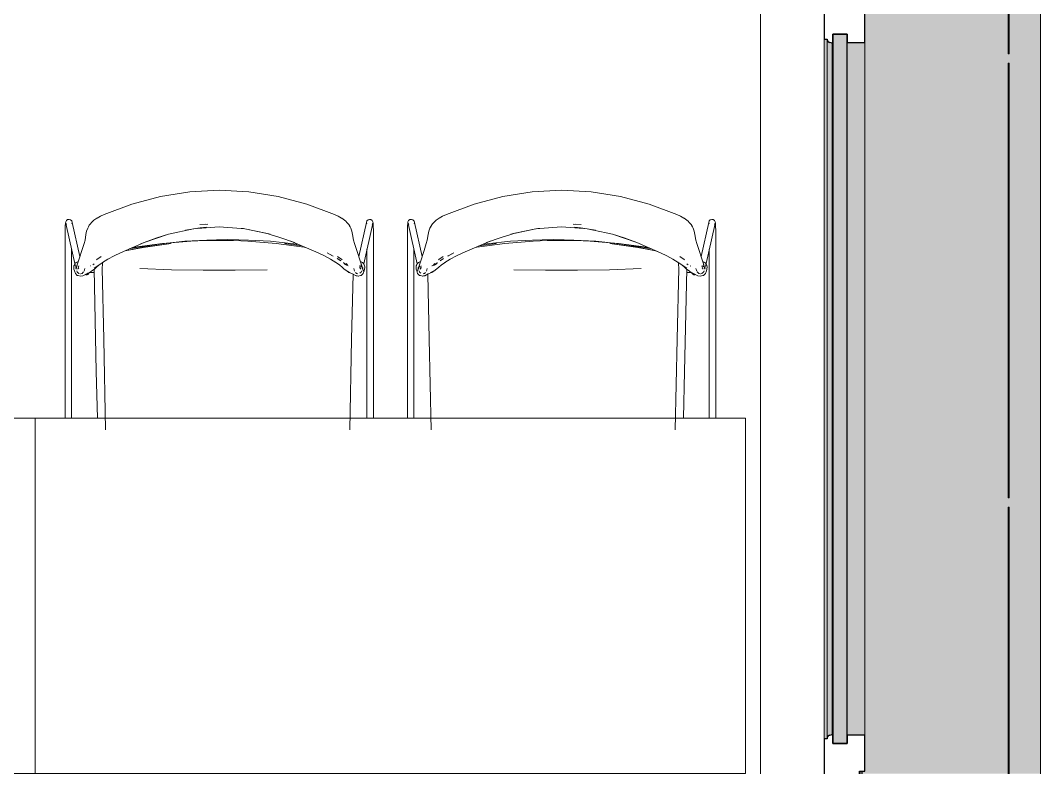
# Model space of a CAD drawing. Header units: millimetres. Extents: x 155920 to 295199, y -4084 to 97293.
# Drawn here: x 229488 to 231212, y 21350 to 22622 of the extents above; entities that cross this region are included whole.
import ezdxf

# ---------------------------------------------------------------- set-up
doc = ezdxf.new("R2010")
doc.units = ezdxf.units.MM
doc.header["$MEASUREMENT"] = 0
for name, color, linetype, lineweight in [('A-GLAZ', 7, 'CONTINUOUS', 9), ('A-GLAZ-CWMG', 7, 'CONTINUOUS', 9), ('G-IMPT', 8, 'CONTINUOUS', 9), ('I-FURN', 8, 'CONTINUOUS', 9), ('I-WALL', 7, 'CONTINUOUS', 9)]:
    doc.layers.add(name, color=color, linetype=linetype, lineweight=lineweight)

msp = doc.modelspace()

# ---------------------------------------------------------------- hatches: boundary and pattern name
at = {"layer": 'A-GLAZ'}
h = msp.add_hatch(color=256, dxfattribs=at)
h.paths.add_polyline_path([(231174.8, 17315.3), (231211.8, 17315.3), (231211.8, 18615.3), (230910.2, 18615.3), (230910.2, 18611), (230914.8, 18611), (230914.8, 17419.6), (230910.2, 17419.6), (230910.2, 17415.3), (231174.8, 17415.3)], flags=0)
h.paths.add_polyline_path([(231211.8, 18715.3), (231211.8, 19915.3), (230910.2, 19915.3), (230910.2, 19911), (230914.8, 19911), (230914.8, 18719.6), (230910.2, 18719.6), (230910.2, 18715.3), (230985, 18715.3)], flags=0)
h.paths.add_polyline_path([(230985, 20015.3), (231211.8, 20015.3), (231211.8, 21249.3), (230914.8, 21249.3), (230914.8, 20015.3), (230977.9, 20015.3)], flags=0)
h.paths.add_polyline_path([(231211.8, 21349.3), (231211.8, 24049.3), (231174.8, 24049.3), (231174.8, 23949.3), (230910.2, 23949.3), (230910.2, 23945), (230914.8, 23945), (230914.8, 22653.6), (230910.2, 22653.6), (230910.2, 22645), (230914.8, 22645), (230914.8, 21353.6), (230910.2, 21353.6), (230910.2, 21349.3), (230985, 21349.3)], flags=0)
h = msp.add_hatch(color=256, dxfattribs=at)
h.paths.add_polyline_path([(230910.2, 17415.3), (230910.2, 17419.6), (230908.1, 17419.6), (230908.1, 17415.3)], flags=0)
h.paths.add_polyline_path([(230908.1, 18611), (230910.2, 18611), (230910.2, 18615.3), (230908.1, 18615.3)], flags=0)
h.paths.add_polyline_path([(230908.1, 18715.3), (230910.2, 18715.3), (230910.2, 18719.6), (230908.1, 18719.6)], flags=0)
h.paths.add_polyline_path([(230910.2, 19911), (230910.2, 19915.3), (230908.1, 19915.3), (230908.1, 19911)], flags=0)
h.paths.add_polyline_path([(230910.2, 21349.3), (230910.2, 21353.6), (230908.1, 21353.6), (230908.1, 21349.3)], flags=0)
h.paths.add_polyline_path([(230910.2, 22645), (230909.7, 22653.6), (230908.1, 22653.6), (230908.1, 22645), (230909.7, 22645)], flags=0)
h.paths.add_polyline_path([(230908.1, 23945), (230910.2, 23945), (230910.2, 23949.3), (230908.1, 23949.3)], flags=0)
for points in [[(230884.9, 21400.5), (230884.9, 22598.1), (230861, 22598.1), (230861, 21400.5)], [(230846, 21408.5), (230851, 21408.5), (230851, 22590.1), (230846, 22590.1), (230846, 21410.1)], [(230851, 21410.1), (230853.3, 21413.4), (230855.9, 21414.7), (230855.9, 22584.3), (230852.2, 22586.1), (230851, 22586.3), (230851, 21412.3)], [(230855.9, 21414.3), (230859.8, 21415.8), (230859.8, 22582.9), (230855.9, 22584.1), (230855.9, 21414.5)], [(230914.8, 21414.5), (230914.8, 22584.1), (230884.9, 22584.1), (230884.9, 21414.5), (230896.1, 21414.5)]]:
    msp.add_hatch(color=256, dxfattribs=at).paths.add_polyline_path(points, flags=0)

# ---------------------------------------------------------------- linework, layer by layer
for p, q in [((231211.8, 21349.3), (231211.8, 24049.3)), ((230846, 22590.1), (230846, 21408.5)), ((230851, 22588.6), (230851, 22590.1)), ((230851, 21410.1), (230851, 22588.6)), ((230859.8, 21415.8), (230859.8, 22582.9)), ((230914.8, 21414.5), (230914.8, 22584.1)), ((230851, 21408.5), (230851, 21410.1)), ((230908.1, 21349.3), (230908.1, 21353.6)), ((230910.2, 21349.3), (230910.2, 21353.6))]:
    msp.add_line(p, q, dxfattribs=at)
at = {"layer": 'A-GLAZ', "lineweight": 30}
for p, q in [((230846, 22649.3), (230846, 22590.1)), ((230914.8, 22584.1), (230914.8, 22645)), ((230884.9, 22598.1), (230861, 22598.1)), ((230861, 22598.1), (230861, 21400.5)), ((230861, 22582.9), (230861, 22598.1)), ((230861, 22598.1), (230884.9, 22598.1)), ((230884.9, 21400.5), (230884.9, 22598.1)), ((230884.9, 22598.1), (230884.9, 22584.1)), ((230846, 22590.1), (230851, 22590.1)), ((230851, 22590.1), (230851, 22588.6)), ((230859.8, 22582.9), (230861, 22582.9)), ((230884.9, 22584.1), (230914.8, 22584.1)), ((230851, 21408.5), (230846, 21408.5)), ((230846, 21408.5), (230846, 21349.3)), ((230851, 21410.1), (230851, 21408.5)), ((230861, 21415.8), (230859.8, 21415.8)), ((230861, 21400.5), (230861, 21415.8)), ((230914.8, 21414.5), (230884.9, 21414.5)), ((230884.9, 21414.5), (230884.9, 21400.5)), ((230914.8, 21353.6), (230914.8, 21414.5)), ((230861, 21400.5), (230884.9, 21400.5)), ((230884.9, 21400.5), (230861, 21400.5)), ((230905.9, 21349.3), (230905.9, 21353.6)), ((230905.9, 21353.6), (230914.8, 21353.6))]:
    msp.add_line(p, q, dxfattribs=at)
for centre, radius, start, end in [((230856.2, 22589.7), 5.36, 191.9524, 266.5739), ((230855.4, 22577), 7.4, 53.4261, 86.5739), ((230856.2, 21409), 5.36, 93.4261, 168.0476), ((230855.4, 21421.7), 7.4, 273.4261, 306.5739)]:
    msp.add_arc(centre, radius, start, end, dxfattribs=at)
at = {"layer": 'A-GLAZ'}
for points, knots in [([(230851, 22588.6), (230851.1, 22588.1), (230851.3, 22587.5), (230851.8, 22586.7), (230852.1, 22586.3), (230852.2, 22586.1)], [0, 0, 0, 0, 0.2, 0.3, 0.4, 0.4, 0.4, 0.4]), ([(230853.3, 22585.2), (230853.5, 22585.1), (230853.9, 22584.8), (230854.7, 22584.5), (230855.4, 22584.4), (230855.9, 22584.3)], [0.6, 0.6, 0.6, 0.6, 0.7, 0.8, 1, 1, 1, 1]), ([(230852.2, 21412.5), (230852.1, 21412.4), (230851.8, 21412), (230851.3, 21411.2), (230851.1, 21410.5), (230851, 21410.1)], [-0.4, -0.4, -0.4, -0.4, -0.3, -0.2, 0, 0, 0, 0]), ([(230855.9, 21414.3), (230855.4, 21414.3), (230854.7, 21414.2), (230853.9, 21413.8), (230853.5, 21413.6), (230853.3, 21413.4)], [-1, -1, -1, -1, -0.8, -0.7, -0.6, -0.6, -0.6, -0.6])]:
    msp.add_open_spline(points, degree=3, knots=knots, dxfattribs=at)
for points in [[(230858.6, 22583.6), (230859.1, 22583.4), (230859.5, 22583.2), (230859.8, 22582.9)], [(230859.8, 21415.8), (230859.5, 21415.5), (230859.1, 21415.2), (230858.6, 21415)]]:
    msp.add_open_spline(points, degree=3, dxfattribs=at)
at = {"layer": 'A-GLAZ-CWMG'}
for p, q in [((231156.8, 22565.3), (231156.8, 22932.3)), ((231158.8, 22932.3), (231158.8, 22565.3)), ((231158.8, 22565.3), (231156.8, 22565.3)), ((231156.8, 22549.3), (231158.8, 22549.3)), ((231156.8, 22182.3), (231156.8, 22549.3)), ((231158.8, 22549.3), (231158.8, 22182.3)), ((231156.8, 21815.3), (231156.8, 22182.3)), ((231158.8, 22182.3), (231158.8, 21815.3)), ((231158.8, 21815.3), (231156.8, 21815.3)), ((231156.8, 21799.3), (231158.8, 21799.3)), ((231156.8, 21432.3), (231156.8, 21799.3)), ((231158.8, 21799.3), (231158.8, 21432.3)), ((231156.8, 21349.3), (231156.8, 21432.3)), ((231158.8, 21432.3), (231158.8, 21349.3))]:
    msp.add_line(p, q, dxfattribs=at)
at = {"layer": 'G-IMPT'}
for p, q in [((229724.9, 22324.3), (229676.4, 22311.3)), ((229724.9, 22324.3), (229774.3, 22332.3)), ((229824.2, 22334.9), (229774.3, 22332.3)), ((229824.2, 22334.9), (229874.1, 22332.3)), ((229923.5, 22324.3), (229874.1, 22332.3)), ((229971.9, 22311.3), (229923.5, 22324.3)), ((230254.8, 22311.3), (230303.2, 22324.3)), ((230303.2, 22324.3), (230352.6, 22332.3)), ((230402.5, 22334.9), (230352.6, 22332.3)), ((230402.5, 22334.9), (230452.4, 22332.3)), ((230501.8, 22324.3), (230452.4, 22332.3)), ((230501.8, 22324.3), (230550.2, 22311.3)), ((229676.4, 22311.3), (229629.6, 22293.6)), ((229971.9, 22311.3), (230018.6, 22293.7)), ((230254.8, 22311.3), (230208, 22293.7)), ((230550.2, 22311.3), (230597.1, 22293.6)), ((229617.3, 22287.4), (229612.4, 22284.1)), ((229617.3, 22287.4), (229617.6, 22287.6)), ((229623.2, 22290.8), (229617.6, 22287.6)), ((229629.6, 22293.6), (229623.2, 22290.8)), ((230018.6, 22293.7), (230025.1, 22290.8)), ((230030.7, 22287.6), (230025.1, 22290.8)), ((230030.7, 22287.6), (230031, 22287.4)), ((230035.9, 22284.1), (230031, 22287.4)), ((230190.8, 22284.1), (230195.6, 22287.4)), ((230195.9, 22287.6), (230195.6, 22287.4)), ((230195.9, 22287.6), (230201.5, 22290.8)), ((230208, 22293.7), (230201.5, 22290.8)), ((230597.1, 22293.6), (230603.5, 22290.8)), ((230603.5, 22290.8), (230609.1, 22287.6)), ((230609.4, 22287.4), (230609.1, 22287.6)), ((230609.4, 22287.4), (230614.2, 22284.1)), ((229563.8, 22266.6), (229564, 22273.8)), ((229564, 22273.8), (229564.2, 22279)), ((229564.2, 22279), (229564.6, 22281.4)), ((229564.6, 22281.4), (229565.8, 22283.8)), ((229581.3, 22205.8), (229564.8, 22278.7)), ((229564.8, 22278.7), (229565.9, 22276.6)), ((229565.7, 22276.8), (229565.9, 22276.6)), ((229565.8, 22283.8), (229567.9, 22285.3)), ((229570.6, 22285.6), (229567.9, 22285.3)), ((229570.6, 22285.6), (229572.7, 22284.9)), ((229573, 22284.6), (229572.7, 22284.9)), ((229573, 22284.6), (229574.9, 22282.8)), ((229574.9, 22282.8), (229574.6, 22283.1)), ((229575.7, 22280.3), (229574.9, 22282.8)), ((229575, 22278), (229575.4, 22280.5)), ((229575.1, 22278.2), (229575.4, 22280.5)), ((229575.7, 22280.3), (229588.6, 22222.7)), ((229601.8, 22270.8), (229600, 22265.9)), ((229601.8, 22270.8), (229603, 22273.1)), ((229604.5, 22275.7), (229603, 22273.1)), ((229604.7, 22276.1), (229604.5, 22275.7)), ((229604.7, 22276.1), (229606.3, 22278)), ((229606.3, 22278), (229608.5, 22280.5)), ((229608.5, 22280.5), (229610.3, 22282.3)), ((229612.4, 22284.1), (229610.3, 22282.3)), ((229780.8, 22269.7), (229802.4, 22272.1)), ((229780.8, 22269.7), (229792.1, 22271)), ((229781.1, 22269.3), (229792.1, 22271)), ((229824.2, 22272.7), (229787.2, 22270.4)), ((229787.2, 22270.4), (229792.1, 22271)), ((229791.1, 22276.9), (229804.7, 22277.6)), ((229801.3, 22277.5), (229791.1, 22276.9)), ((229802.4, 22272.1), (229792.1, 22271)), ((229824.2, 22272.7), (229816.7, 22272.6)), ((229824.2, 22272.7), (229816.7, 22272.6)), ((229861.1, 22270.3), (229824.2, 22272.7)), ((229861.1, 22270.4), (229867.5, 22269.3)), ((229861.1, 22270.4), (229864.6, 22270)), ((229861.1, 22270.3), (229865.3, 22269.9)), ((230035.9, 22284.1), (230038, 22282.3)), ((230039.8, 22280.5), (230038, 22282.3)), ((230039.8, 22280.5), (230040.3, 22279.9)), ((230042.1, 22278), (230040.3, 22279.9)), ((230043.6, 22276.1), (230042.1, 22278)), ((230046, 22271.8), (230043.6, 22276.1)), ((230043.6, 22276.1), (230043.8, 22275.7)), ((230043.6, 22276.1), (230046.6, 22270.8)), ((230043.8, 22275.7), (230045.4, 22273.1)), ((230045.4, 22273.1), (230046.6, 22270.8)), ((230046, 22271.8), (230046.6, 22270.8)), ((230048.3, 22265.9), (230046.6, 22270.8)), ((230059.8, 22222.9), (230072.6, 22280.3)), ((230083.5, 22278.7), (230068.1, 22210.5)), ((230072.6, 22280.3), (230073.4, 22282.8)), ((230073.4, 22278), (230072.9, 22280.5)), ((230073.2, 22278.2), (230072.9, 22280.5)), ((230073.4, 22282.8), (230073.7, 22283.1)), ((230075.6, 22284.9), (230073.7, 22283.1)), ((230075.6, 22284.9), (230077.7, 22285.6)), ((230080.4, 22285.3), (230077.7, 22285.6)), ((230082.5, 22283.8), (230080.4, 22285.3)), ((230083.7, 22281.4), (230082.5, 22283.8)), ((230083.5, 22278.7), (230082.5, 22276.6)), ((230082.5, 22276.6), (230082.7, 22276.8)), ((230083.7, 22281.4), (230084.1, 22279)), ((230084.1, 22279), (230084.4, 22273.8)), ((230084.4, 22273.8), (230084.5, 22266.6)), ((230142.3, 22273.8), (230142.1, 22266.6)), ((230142.6, 22279), (230142.3, 22273.8)), ((230142.9, 22281.4), (230142.6, 22279)), ((230142.9, 22281.4), (230144.1, 22283.8)), ((230143.2, 22278.7), (230158.5, 22210.5)), ((230143.2, 22278.7), (230144.2, 22276.6)), ((230144.2, 22276.6), (230144, 22276.8)), ((230144.1, 22283.8), (230146.3, 22285.3)), ((230146.3, 22285.3), (230148.9, 22285.6)), ((230151.1, 22284.9), (230148.9, 22285.6)), ((230151.1, 22284.9), (230152.9, 22283.1)), ((230153.2, 22282.8), (230152.9, 22283.1)), ((230154, 22280.3), (230153.2, 22282.8)), ((230153.3, 22278), (230153.8, 22280.5)), ((230153.4, 22278.2), (230153.8, 22280.5)), ((230166.9, 22222.9), (230154, 22280.3)), ((230178.3, 22265.9), (230180.1, 22270.8)), ((230183.1, 22276.1), (230180.1, 22270.8)), ((230181.3, 22273.1), (230180.1, 22270.8)), ((230180.7, 22271.8), (230180.1, 22270.8)), ((230180.7, 22271.8), (230183.1, 22276.1)), ((230182.8, 22275.7), (230181.3, 22273.1)), ((230183.1, 22276.1), (230182.8, 22275.7)), ((230183.1, 22276.1), (230184.6, 22278)), ((230184.6, 22278), (230186.3, 22279.9)), ((230186.8, 22280.5), (230186.3, 22279.9)), ((230186.8, 22280.5), (230188.7, 22282.3)), ((230190.8, 22284.1), (230188.7, 22282.3)), ((230365.5, 22270.4), (230359.2, 22269.3)), ((230365.5, 22270.3), (230360.2, 22269.8)), ((230365.5, 22270.4), (230362.1, 22270)), ((230365.5, 22270.3), (230402.5, 22272.7)), ((230402.5, 22272.7), (230439.5, 22270.4)), ((230402.5, 22272.7), (230409.9, 22272.6)), ((230402.5, 22272.7), (230409.9, 22272.6)), ((230435.6, 22276.9), (230422, 22277.6)), ((230445.9, 22269.7), (230424.3, 22272.1)), ((230424.3, 22272.1), (230434.5, 22271)), ((230425.4, 22277.5), (230435.6, 22276.9)), ((230439.5, 22270.4), (230434.5, 22271)), ((230445.9, 22269.7), (230434.5, 22271)), ((230445.6, 22269.3), (230434.5, 22271)), ((230614.2, 22284.1), (230616.3, 22282.3)), ((230618.2, 22280.5), (230616.3, 22282.3)), ((230620.4, 22278), (230618.2, 22280.5)), ((230621.9, 22276.1), (230620.4, 22278)), ((230621.9, 22276.1), (230622.2, 22275.7)), ((230622.2, 22275.7), (230623.7, 22273.1)), ((230624.9, 22270.8), (230623.7, 22273.1)), ((230624.9, 22270.8), (230626.7, 22265.9)), ((230651, 22280.3), (230638.1, 22222.7)), ((230645.4, 22205.8), (230661.8, 22278.7)), ((230651, 22280.3), (230651.8, 22282.8)), ((230651.7, 22278), (230651.2, 22280.5)), ((230651.6, 22278.2), (230651.2, 22280.5)), ((230653.6, 22284.6), (230651.8, 22282.8)), ((230651.8, 22282.8), (230652.1, 22283.1)), ((230653.6, 22284.6), (230653.9, 22284.9)), ((230656.1, 22285.6), (230653.9, 22284.9)), ((230656.1, 22285.6), (230658.7, 22285.3)), ((230660.9, 22283.8), (230658.7, 22285.3)), ((230661.8, 22278.7), (230660.8, 22276.6)), ((230661, 22276.8), (230660.8, 22276.6)), ((230662.1, 22281.4), (230660.9, 22283.8)), ((230662.4, 22279), (230662.1, 22281.4)), ((230662.7, 22273.8), (230662.4, 22279)), ((230662.9, 22266.6), (230662.7, 22273.8)), ((229563.8, 22266.6), (229563.8, 22260.3)), ((229563.8, 21949.8), (229563.8, 22260.3)), ((229598.9, 22259.9), (229597.3, 22250.6)), ((229598.9, 22259.9), (229600, 22265.9)), ((229697.1, 22246.3), (229738.3, 22260.5)), ((229697.1, 22246.3), (229718.6, 22254.3)), ((229697.1, 22246.3), (229718.6, 22254.3)), ((229738.3, 22260.5), (229718.6, 22254.3)), ((229718.6, 22254.3), (229738.3, 22260.3)), ((229780.8, 22269.7), (229738.3, 22260.5)), ((229738.3, 22260.5), (229743.5, 22261.8)), ((229743.5, 22261.8), (229738.3, 22260.3)), ((229767, 22267.2), (229781.1, 22269.3)), ((229767, 22267.2), (229774.8, 22268.6)), ((229910, 22260.5), (229867.5, 22269.7)), ((229903, 22262.3), (229867.5, 22269.7)), ((229867.5, 22269.3), (229903, 22262.3)), ((229910, 22260.5), (229903, 22262.3)), ((229903, 22262.3), (229910, 22260.1)), ((229926.2, 22254.9), (229910, 22260.1)), ((229926.2, 22254.9), (229951.2, 22246.3)), ((230049.5, 22259.8), (230048.3, 22265.9)), ((230051.1, 22250.6), (230049.5, 22259.8)), ((230084.6, 22260.3), (230084.5, 22266.6)), ((230084.6, 21949.8), (230084.6, 22260.3)), ((230142.1, 22260.3), (230142.1, 22266.6)), ((230142.1, 21949.8), (230142.1, 22260.3)), ((230175.6, 22250.6), (230177.2, 22259.8)), ((230177.2, 22259.8), (230178.3, 22265.9)), ((230300.5, 22254.9), (230275.4, 22246.3)), ((230300.5, 22254.9), (230316.7, 22260.1)), ((230316.6, 22260.5), (230359.1, 22269.7)), ((230316.6, 22260.5), (230323.7, 22262.3)), ((230323.7, 22262.3), (230316.7, 22260.1)), ((230323.7, 22262.3), (230359.1, 22269.7)), ((230359.2, 22269.3), (230323.7, 22262.3)), ((230459.7, 22267.2), (230445.6, 22269.3)), ((230445.9, 22269.7), (230488.4, 22260.5)), ((230459.7, 22267.2), (230452.5, 22268.5)), ((230488.4, 22260.5), (230483.2, 22261.8)), ((230483.2, 22261.8), (230488.4, 22260.3)), ((230529.6, 22246.3), (230488.4, 22260.5)), ((230488.4, 22260.5), (230508.1, 22254.3)), ((230508.1, 22254.3), (230488.4, 22260.3)), ((230529.6, 22246.3), (230508.1, 22254.3)), ((230529.6, 22246.3), (230508.1, 22254.3)), ((230627.8, 22259.9), (230626.7, 22265.9)), ((230627.8, 22259.9), (230629.4, 22250.6)), ((230662.9, 22266.6), (230662.9, 22260.3)), ((230662.9, 21949.8), (230662.9, 22260.3)), ((229591.7, 22233), (229595.6, 22245)), ((229597.3, 22250.6), (229595.6, 22245)), ((229697.1, 22246.3), (229657.1, 22229.1)), ((229695.5, 22238.4), (229665.2, 22232.6)), ((229665.2, 22232.6), (229695.3, 22238.3)), ((229687.3, 22238.5), (229672.1, 22235.6)), ((229680.9, 22238.6), (229677.7, 22238)), ((229728.2, 22245), (229680.9, 22238.6)), ((229687.3, 22238.5), (229726.4, 22244.4)), ((229691.3, 22244.1), (229697.1, 22246.3)), ((229691.3, 22244.1), (229697.1, 22246.3)), ((229742.6, 22244.8), (229695.3, 22238.3)), ((229695.5, 22238.4), (229742.6, 22244.8)), ((229726.4, 22244.4), (229766.2, 22248.5)), ((229776, 22248.8), (229728.2, 22245)), ((229766.2, 22248.5), (229803.3, 22250.6)), ((229776, 22248.8), (229800.1, 22249.8)), ((229800.1, 22249.8), (229824.2, 22250.1)), ((229803.3, 22250.6), (229819.5, 22251)), ((229819.5, 22251), (229838.4, 22251.4)), ((229824.2, 22250.1), (229848.2, 22249.8)), ((229857.2, 22251), (229838.4, 22251.4)), ((229872.3, 22248.8), (229848.2, 22249.8)), ((229857.2, 22251), (229873.5, 22250.6)), ((229920.1, 22245), (229872.3, 22248.8)), ((229910.6, 22248.5), (229873.5, 22250.6)), ((229910.6, 22248.5), (229950.3, 22244.4)), ((229920.1, 22245), (229967.4, 22238.6)), ((229963.8, 22240.8), (229934.2, 22244.8)), ((229963.8, 22240.8), (229934.2, 22244.8)), ((229951.2, 22246.3), (229944.8, 22248.9)), ((229991.2, 22229), (229944.8, 22248.9)), ((229958, 22243.3), (229950.3, 22244.4)), ((229967.4, 22238.6), (229970, 22238.1)), ((230051.1, 22250.6), (230052.8, 22245)), ((230052.8, 22245), (230056.6, 22233)), ((230173.9, 22245), (230170.1, 22233)), ((230175.6, 22250.6), (230173.9, 22245)), ((230235.5, 22229), (230281.9, 22248.9)), ((230259.3, 22238.6), (230256.6, 22238.1)), ((230306.6, 22245), (230259.3, 22238.6)), ((230262.8, 22240.8), (230292.5, 22244.8)), ((230262.9, 22240.8), (230292.5, 22244.8)), ((230268.7, 22243.3), (230276.3, 22244.4)), ((230275.4, 22246.3), (230281.9, 22248.9)), ((230316.1, 22248.5), (230276.3, 22244.4)), ((230306.6, 22245), (230354.4, 22248.8)), ((230316.1, 22248.5), (230353.1, 22250.6)), ((230369.4, 22251), (230353.1, 22250.6)), ((230354.4, 22248.8), (230378.4, 22249.8)), ((230369.4, 22251), (230388.3, 22251.4)), ((230402.5, 22250.1), (230378.4, 22249.8)), ((230407.1, 22251), (230388.3, 22251.4)), ((230426.6, 22249.8), (230402.5, 22250.1)), ((230423.4, 22250.6), (230407.1, 22251)), ((230460.5, 22248.5), (230423.4, 22250.6)), ((230450.6, 22248.8), (230426.6, 22249.8)), ((230450.6, 22248.8), (230498.4, 22245)), ((230500.2, 22244.4), (230460.5, 22248.5)), ((230531.2, 22238.4), (230484, 22244.8)), ((230484, 22244.8), (230531.3, 22238.3)), ((230498.4, 22245), (230545.7, 22238.6)), ((230539.4, 22238.5), (230500.2, 22244.4)), ((230535.3, 22244.1), (230529.6, 22246.3)), ((230535.3, 22244.1), (230529.6, 22246.3)), ((230529.6, 22246.3), (230569.6, 22229.1)), ((230531.2, 22238.4), (230561.4, 22232.6)), ((230561.5, 22232.6), (230531.3, 22238.3)), ((230539.4, 22238.5), (230554.5, 22235.6)), ((230545.7, 22238.6), (230548.9, 22238)), ((230629.4, 22250.6), (230631.1, 22245)), ((230634.9, 22233), (230631.1, 22245)), ((229574.6, 21949.8), (229574.6, 22235.2)), ((229584, 22208.8), (229587.8, 22220.6)), ((229587.8, 22220.6), (229591.7, 22233)), ((229617, 22217.7), (229624.3, 22223)), ((229646.5, 22223.8), (229636.1, 22218.3)), ((229646.5, 22223.8), (229657.1, 22229)), ((229666.5, 22233.2), (229657.1, 22229.1)), ((229666.5, 22233.2), (229657.1, 22229)), ((229991.2, 22229), (230001.8, 22223.8)), ((230001.8, 22223.8), (230012.2, 22218.3)), ((230016.6, 22223.5), (230006.2, 22229)), ((230006.2, 22229), (230015.6, 22224)), ((230016.6, 22223.5), (230015.6, 22224)), ((230029.4, 22215.5), (230023.4, 22219.5)), ((230023.4, 22219.5), (230025.4, 22218.2)), ((230024.1, 22223), (230031.4, 22217.7)), ((230056.6, 22233), (230063.4, 22211.9)), ((230073.7, 22235.2), (230073.7, 21949.8)), ((230153, 22235.2), (230153, 21949.8)), ((230170.1, 22233), (230163.3, 22211.9)), ((230202.6, 22223), (230195.3, 22217.7)), ((230197.3, 22215.5), (230203.2, 22219.5)), ((230203.2, 22219.5), (230201.3, 22218.2)), ((230210.1, 22223.5), (230220.5, 22229)), ((230210.1, 22223.5), (230211, 22224)), ((230220.5, 22229), (230211, 22224)), ((230224.9, 22223.8), (230214.4, 22218.3)), ((230235.5, 22229), (230224.9, 22223.8)), ((230560.2, 22233.2), (230569.6, 22229.1)), ((230560.2, 22233.2), (230569.5, 22229)), ((230580.1, 22223.8), (230569.5, 22229)), ((230580.1, 22223.8), (230590.6, 22218.3)), ((230609.7, 22217.7), (230602.4, 22223)), ((230638.8, 22220.6), (230634.9, 22233)), ((230642.7, 22208.8), (230638.8, 22220.6)), ((230652, 21949.8), (230652, 22235.2)), ((229578.6, 22207.3), (229578.4, 22205.6)), ((229578.6, 22201.6), (229578.4, 22205.6)), ((229578.6, 22207.3), (229578.7, 22207.6)), ((229578.6, 22201.6), (229579.6, 22198.4)), ((229578.7, 22207.6), (229580.1, 22210.5)), ((229580.3, 22210.8), (229580.1, 22210.5)), ((229580.3, 22210.8), (229582.2, 22212.6)), ((229583.1, 22205.9), (229581.6, 22202.7)), ((229582.9, 22204.8), (229581.6, 22202.7)), ((229582, 22202.4), (229581.6, 22204.3)), ((229584.7, 22213.8), (229582.2, 22212.6)), ((229584.8, 22213.8), (229582.2, 22212.6)), ((229582.4, 22212.7), (229582.2, 22212.6)), ((229582.2, 22201.3), (229584.2, 22209.5)), ((229584, 22208.8), (229582.2, 22201.3)), ((229582.4, 22212.7), (229584.8, 22213.8)), ((229582.4, 22203.6), (229584.2, 22209.5)), ((229583.1, 22205.9), (229582.4, 22203.6)), ((229584.7, 22213.8), (229584.8, 22213.8)), ((229585.4, 22201.4), (229587, 22206.9)), ((229585.4, 22201.4), (229586.4, 22203.5)), ((229586.7, 22203.7), (229585.6, 22202.7)), ((229585.6, 22202.7), (229586.4, 22203.5)), ((229586.7, 22203.7), (229586, 22203.1)), ((229595.8, 22198), (229597.1, 22202.8)), ((229607.2, 22207.2), (229606.6, 22207)), ((229608.2, 22197.8), (229613.6, 22202.1)), ((229610.4, 22208.9), (229612, 22210)), ((229612.6, 22210.4), (229612, 22210)), ((229612.6, 22201.7), (229616.4, 22028.8)), ((229612.8, 22202.9), (229621, 22208.5)), ((229612.8, 22202.9), (229620.5, 22208)), ((229616.8, 22205), (229613.6, 22202.1)), ((229616.5, 22217.4), (229617, 22217.7)), ((229616.8, 22205), (229621, 22208.5)), ((229620.5, 22208), (229627.9, 22213.5)), ((229626.7, 22210.6), (229626.3, 22202.3)), ((229626.3, 22202.3), (229628.9, 22083.4)), ((229627.4, 22213.5), (229626.7, 22210.6)), ((229636.1, 22218.3), (229627.1, 22212.9)), ((229627.9, 22213.5), (229627.1, 22212.9)), ((229690, 22202.7), (229743.2, 22200.6)), ((230021.2, 22212.9), (230012.2, 22218.3)), ((230027.8, 22208), (230020.4, 22213.5)), ((230021.2, 22212.9), (230020.4, 22213.5)), ((230029.4, 22215.5), (230025.4, 22218.2)), ((230027.8, 22208), (230031.5, 22205)), ((230031.9, 22217.4), (230031.4, 22217.7)), ((230034.7, 22202.1), (230031.5, 22205)), ((230034.2, 22211.9), (230033.6, 22212.3)), ((230036.7, 22210.2), (230033.6, 22212.3)), ((230034.2, 22211.9), (230036.7, 22210.2)), ((230040.2, 22197.8), (230034.7, 22202.1)), ((230038.5, 22208.6), (230035.8, 22210.4)), ((230036.3, 22210), (230035.8, 22210.4)), ((230038.5, 22208.6), (230036.3, 22210)), ((230038.5, 22208.6), (230037.9, 22208.9)), ((230041.7, 22207), (230037.9, 22208.9)), ((230040.8, 22208.7), (230038.4, 22210.9)), ((230038.5, 22208.6), (230041.7, 22207)), ((230052.5, 22198), (230051.2, 22202.8)), ((230062.7, 22202.7), (230061.2, 22204.1)), ((230061.2, 22204.1), (230062.3, 22203.2)), ((230062.9, 22201.4), (230061.4, 22206.9)), ((230061.7, 22207.4), (230063.6, 22206.5)), ((230062.7, 22202.7), (230061.7, 22203.8)), ((230062.9, 22201.4), (230061.7, 22203.8)), ((230065.9, 22203.6), (230063.4, 22211.9)), ((230063.7, 22213.8), (230063.6, 22213.8)), ((230065.4, 22204.8), (230063.6, 22206.5)), ((230063.7, 22213.8), (230065.9, 22212.7)), ((230066.1, 22201.3), (230064, 22209.4)), ((230064, 22209.4), (230064.4, 22208.2)), ((230066.1, 22201.3), (230064.4, 22208.2)), ((230066.7, 22202.7), (230065.2, 22205.9)), ((230067.6, 22198), (230065.2, 22205.9)), ((230066.7, 22202.7), (230065.4, 22204.8)), ((230065.9, 22212.7), (230066.1, 22212.6)), ((230067.6, 22198), (230065.9, 22203.6)), ((230068.2, 22210.5), (230066.1, 22212.6)), ((230066.7, 22204.3), (230066.3, 22202.4)), ((230066.4, 22212.3), (230068, 22210.8)), ((230066.4, 22212.3), (230068.2, 22210.5)), ((230069.7, 22207.3), (230068, 22210.8)), ((230068, 22210.8), (230069.6, 22207.6)), ((230068, 22210.8), (230068.2, 22210.5)), ((230069.7, 22207.3), (230068.2, 22210.5)), ((230068.7, 22198.4), (230069.7, 22201.6)), ((230069.7, 22207.3), (230069.6, 22207.6)), ((230069.7, 22207.3), (230070, 22205.6)), ((230069.7, 22201.6), (230069.9, 22204.4)), ((230069.9, 22204.4), (230070, 22205.6)), ((230157, 22207.3), (230156.7, 22205.6)), ((230156.8, 22204.4), (230156.7, 22205.6)), ((230156.9, 22201.6), (230156.8, 22204.4)), ((230157.9, 22198.4), (230156.9, 22201.6)), ((230157, 22207.3), (230158.7, 22210.8)), ((230157, 22207.3), (230158.5, 22210.5)), ((230157, 22207.3), (230157.1, 22207.6)), ((230158.7, 22210.8), (230157.1, 22207.6)), ((230158.5, 22210.5), (230160.6, 22212.6)), ((230160.3, 22212.3), (230158.5, 22210.5)), ((230158.7, 22210.8), (230158.5, 22210.5)), ((230160.3, 22212.3), (230158.7, 22210.8)), ((230159.1, 22198), (230161.5, 22205.9)), ((230159.1, 22198), (230160.7, 22203.6)), ((230159.9, 22204.3), (230160.4, 22202.4)), ((230160, 22202.7), (230161.5, 22205.9)), ((230160, 22202.7), (230161.3, 22204.8)), ((230160.8, 22212.7), (230160.6, 22212.6)), ((230160.6, 22201.3), (230162.6, 22209.4)), ((230160.6, 22201.3), (230162.3, 22208.2)), ((230160.7, 22203.6), (230163.3, 22211.9)), ((230163, 22213.8), (230160.8, 22212.7)), ((230161.3, 22204.8), (230163.1, 22206.5)), ((230162.6, 22209.4), (230162.3, 22208.2)), ((230163, 22213.8), (230163.1, 22213.8)), ((230163.7, 22201.4), (230165.3, 22206.9)), ((230163.7, 22201.4), (230165, 22203.8)), ((230164, 22202.7), (230165.4, 22204.1)), ((230164, 22202.7), (230165, 22203.8)), ((230165.4, 22204.1), (230164.4, 22203.2)), ((230174.1, 22198), (230175.5, 22202.8)), ((230184.6, 22207.9), (230183.4, 22207.1)), ((230185, 22207), (230188.7, 22208.9)), ((230188.2, 22208.6), (230185, 22207)), ((230185.8, 22208.7), (230188.2, 22210.9)), ((230186.5, 22197.8), (230191.9, 22202.1)), ((230188.2, 22208.6), (230190.9, 22210.4)), ((230188.2, 22208.6), (230190.3, 22210)), ((230188.2, 22208.6), (230188.7, 22208.9)), ((230190, 22210.2), (230193.1, 22212.3)), ((230192.5, 22211.9), (230190, 22210.2)), ((230190.3, 22210), (230190.9, 22210.4)), ((230191.9, 22202.1), (230195.1, 22205)), ((230192.5, 22211.9), (230193.1, 22212.3)), ((230194.8, 22217.4), (230195.3, 22217.7)), ((230198.9, 22208), (230195.1, 22205)), ((230197.3, 22215.5), (230201.3, 22218.2)), ((230198.9, 22208), (230206.2, 22213.5)), ((230205.5, 22212.9), (230214.4, 22218.3)), ((230205.5, 22212.9), (230206.2, 22213.5)), ((230536.7, 22202.7), (230483.4, 22200.6)), ((230590.6, 22218.3), (230599.5, 22212.9)), ((230600.4, 22202.3), (230597.7, 22083.4)), ((230606.1, 22208), (230598.8, 22213.5)), ((230598.8, 22213.5), (230599.5, 22212.9)), ((230599.3, 22213.5), (230600, 22210.6)), ((230600, 22210.6), (230600.4, 22202.3)), ((230613.9, 22202.9), (230605.6, 22208.5)), ((230609.9, 22205), (230605.6, 22208.5)), ((230613.9, 22202.9), (230606.1, 22208)), ((230610.2, 22217.4), (230609.7, 22217.7)), ((230609.9, 22205), (230613.1, 22202.1)), ((230614.1, 22201.7), (230610.2, 22028.8)), ((230618.5, 22197.8), (230613.1, 22202.1)), ((230614.1, 22210.4), (230614.7, 22210)), ((230616.3, 22208.9), (230614.7, 22210)), ((230619.5, 22207.2), (230620.9, 22206.7)), ((230630.8, 22198), (230629.5, 22202.8)), ((230641.3, 22201.4), (230639.7, 22206.9)), ((230640, 22203.7), (230641, 22202.7)), ((230640, 22203.7), (230640.7, 22203.1)), ((230641.3, 22201.4), (230640.3, 22203.5)), ((230641, 22202.7), (230640.3, 22203.5)), ((230640.5, 22207.2), (230641.9, 22206.5)), ((230642, 22213.8), (230641.9, 22213.8)), ((230644.2, 22212.7), (230641.9, 22213.8)), ((230641.9, 22213.8), (230644.4, 22212.6)), ((230642, 22213.8), (230644.4, 22212.6)), ((230643.7, 22204.8), (230642.2, 22206.2)), ((230644.3, 22203.6), (230642.4, 22209.5)), ((230644.4, 22201.3), (230642.4, 22209.5)), ((230642.7, 22208.8), (230644.4, 22201.3)), ((230643.5, 22205.9), (230644.3, 22203.6)), ((230643.5, 22205.9), (230645, 22202.7)), ((230643.7, 22204.8), (230645, 22202.7)), ((230644.2, 22212.7), (230644.4, 22212.6)), ((230646.3, 22210.8), (230644.4, 22212.6)), ((230644.6, 22202.4), (230645.1, 22204.3)), ((230646.3, 22210.8), (230646.5, 22210.5)), ((230647.9, 22207.6), (230646.5, 22210.5)), ((230648.1, 22201.6), (230647.1, 22198.4)), ((230648, 22207.3), (230647.9, 22207.6)), ((230648, 22207.3), (230648.3, 22205.6)), ((230648.1, 22201.6), (230648.3, 22205.6)), ((229581, 22194.1), (229579.6, 22198.4)), ((229581, 22194.1), (229584.2, 22191)), ((229583.2, 22198.8), (229584, 22197.1)), ((229583.6, 22198.3), (229584, 22197.1)), ((229584.2, 22191), (229585.5, 22190.5)), ((229587, 22194.3), (229584.3, 22196.5)), ((229585.5, 22190.5), (229589.7, 22189.4)), ((229585.9, 22195.3), (229587.5, 22194.1)), ((229585.9, 22195.3), (229586.5, 22194.9)), ((229587.5, 22194.1), (229586.5, 22194.9)), ((229589.5, 22193.6), (229590.1, 22193.7)), ((229593.8, 22190.2), (229589.7, 22189.4)), ((229592, 22194.1), (229590.1, 22193.7)), ((229592.6, 22194.4), (229592, 22194.1)), ((229592.6, 22194.4), (229594.4, 22196.1)), ((229593.8, 22190.2), (229602.2, 22194.6)), ((229594.9, 22196.7), (229594.4, 22196.1)), ((229605.1, 22195.8), (229600.2, 22193.6)), ((229600.2, 22193.6), (229602.2, 22194.6)), ((229612.8, 22195.3), (229604.7, 22195.6)), ((229605.1, 22195.8), (229608.2, 22197.8)), ((229605.4, 22196.1), (229611.7, 22195.7)), ((229605.4, 22196), (229612.8, 22195.7)), ((229797.1, 22199.6), (229743.2, 22200.6)), ((229797.1, 22199.6), (229851.2, 22199.6)), ((229905.1, 22200.6), (229851.2, 22199.6)), ((230041.4, 22197.6), (230037.8, 22199.9)), ((230037.8, 22199.9), (230043.2, 22196.7)), ((230043.3, 22195.8), (230040.2, 22197.8)), ((230041.4, 22197.6), (230046.1, 22195.1)), ((230043.3, 22195.8), (230049.3, 22193.3)), ((230043.5, 22196.6), (230046.1, 22195.1)), ((230050.3, 22192.8), (230047.8, 22083.4)), ((230055.3, 22190.3), (230049.3, 22193.3)), ((230055.7, 22194.4), (230054.1, 22195.9)), ((230058.6, 22189.4), (230054.9, 22190.6)), ((230060, 22189.8), (230054.9, 22190.6)), ((230060, 22189.8), (230055.3, 22190.3)), ((230055.7, 22194.4), (230056.7, 22193.9)), ((230058.3, 22193.8), (230056.7, 22193.9)), ((230058.6, 22189.4), (230062.8, 22190.5)), ((230061.8, 22194.6), (230064.1, 22196.6)), ((230062.8, 22190.5), (230064.1, 22191)), ((230064.1, 22191), (230067.4, 22194.1)), ((230064.3, 22197.1), (230065.1, 22198.7)), ((230064.8, 22198.4), (230064.3, 22197.1)), ((230068.7, 22198.4), (230067.4, 22194.1)), ((230157.9, 22198.4), (230159.3, 22194.1)), ((230162.5, 22191), (230159.3, 22194.1)), ((230162.3, 22197.1), (230161.6, 22198.7)), ((230161.9, 22198.4), (230162.3, 22197.1)), ((230163.9, 22190.5), (230162.5, 22191)), ((230164.9, 22194.6), (230162.6, 22196.6)), ((230168.1, 22189.4), (230163.9, 22190.5)), ((230166.7, 22189.8), (230171.7, 22190.6)), ((230166.7, 22189.8), (230171.3, 22190.3)), ((230168.1, 22189.4), (230171.7, 22190.6)), ((230168.4, 22193.8), (230170, 22193.9)), ((230170.9, 22194.4), (230170, 22193.9)), ((230170.9, 22194.4), (230172.6, 22195.9)), ((230171.3, 22190.3), (230177.3, 22193.3)), ((230176.4, 22192.8), (230178.8, 22083.4)), ((230183.4, 22195.8), (230177.3, 22193.3)), ((230185.2, 22197.6), (230180.6, 22195.1)), ((230183.2, 22196.6), (230180.6, 22195.1)), ((230183.4, 22195.8), (230186.5, 22197.8)), ((230188.9, 22199.9), (230183.5, 22196.7)), ((230185.2, 22197.6), (230188.9, 22199.9)), ((230321.6, 22200.6), (230375.5, 22199.6)), ((230429.5, 22199.6), (230375.5, 22199.6)), ((230429.5, 22199.6), (230483.4, 22200.6)), ((230621.2, 22196), (230613.9, 22195.7)), ((230613.9, 22195.3), (230622, 22195.6)), ((230621.2, 22196.1), (230615, 22195.7)), ((230621.6, 22195.8), (230618.5, 22197.8)), ((230621.6, 22195.8), (230626.4, 22193.6)), ((230632.9, 22190.2), (230624.4, 22194.6)), ((230626.4, 22193.6), (230624.4, 22194.6)), ((230631.8, 22196.7), (230632.2, 22196.1)), ((230634.1, 22194.4), (230632.2, 22196.1)), ((230632.9, 22190.2), (230636.9, 22189.4)), ((230634.1, 22194.4), (230634.6, 22194.1)), ((230634.6, 22194.1), (230636.6, 22193.7)), ((230637.2, 22193.6), (230636.6, 22193.7)), ((230641.1, 22190.5), (230636.9, 22189.4)), ((230640.7, 22195.3), (230639.1, 22194.1)), ((230639.1, 22194.1), (230640.2, 22194.9)), ((230639.7, 22194.3), (230642.3, 22196.5)), ((230640.7, 22195.3), (230640.2, 22194.9)), ((230642.5, 22191), (230641.1, 22190.5)), ((230645.7, 22194.1), (230642.5, 22191)), ((230643.4, 22198.8), (230642.6, 22197.1)), ((230643.1, 22198.3), (230642.6, 22197.1)), ((230645.7, 22194.1), (230647.1, 22198.4)), ((229632, 21930), (229628.9, 22083.4)), ((230047.8, 22083.4), (230044.7, 21930)), ((230178.8, 22083.4), (230181.9, 21930)), ((230594.6, 21930), (230597.7, 22083.4)), ((229618.1, 21949.8), (229616.4, 22028.8)), ((230608.6, 21949.8), (230610.2, 22028.8))]:
    msp.add_line(p, q, dxfattribs=at)
at = {"layer": 'I-FURN'}
for p, q in [((229597.3, 22192.3), (229598.9, 22191.8)), ((229604, 22194.3), (229598.9, 22191.8)), ((229598.9, 22191.8), (229603.2, 22193.4)), ((229598.9, 22191.8), (229602.2, 22192.7)), ((229598.9, 22191.8), (229601.2, 22192.1)), ((229598.9, 22191.8), (229600.1, 22191.8)), ((229600.1, 22191.8), (229601.2, 22192.1)), ((229604, 22194.3), (229600.2, 22193.6)), ((229601.2, 22192.1), (229602.2, 22192.7)), ((229604, 22194.3), (229601.4, 22194.1)), ((229604, 22194.3), (229601.9, 22194.4)), ((229603.2, 22193.4), (229602.2, 22192.7)), ((229604, 22194.3), (229602.3, 22194.5)), ((229604, 22194.3), (229602.5, 22194.6)), ((229604, 22194.3), (229603.2, 22193.4)), ((229604, 22194.3), (229604.2, 22195.6)), ((230622.7, 22194.3), (230622.5, 22195.6)), ((230622.7, 22194.3), (230624.1, 22194.6)), ((230622.7, 22194.3), (230624.4, 22194.5)), ((230622.7, 22194.3), (230624.7, 22194.4)), ((230622.7, 22194.3), (230623.5, 22193.4)), ((230622.7, 22194.3), (230626.5, 22193.6)), ((230622.7, 22194.3), (230627.8, 22191.8)), ((230622.7, 22194.3), (230625.3, 22194.1)), ((230623.5, 22193.4), (230624.4, 22192.7)), ((230627.8, 22191.8), (230623.5, 22193.4)), ((230625.5, 22192.1), (230624.4, 22192.7)), ((230627.8, 22191.8), (230624.4, 22192.7)), ((230626.6, 22191.8), (230625.5, 22192.1)), ((230627.8, 22191.8), (230625.5, 22192.1)), ((230627.8, 22191.8), (230626.6, 22191.8)), ((230629.3, 22192.3), (230627.8, 22191.8)), ((229513.3, 21949.8), (228313.2, 21949.8)), ((229513.3, 21949.8), (229513.3, 21349.8)), ((230713.4, 21949.8), (229513.3, 21949.8)), ((229513.3, 21349.8), (229513.3, 21949.8)), ((230713.4, 21349.8), (230713.4, 21949.8)), ((228313.2, 21349.8), (229513.3, 21349.8)), ((229513.3, 21349.8), (230713.4, 21349.8))]:
    msp.add_line(p, q, dxfattribs=at)
at = {"layer": 'I-WALL'}
msp.add_line((230738.8, 21349.3), (230738.8, 23949.3), dxfattribs=at)

doc.saveas('drawing.dxf')
